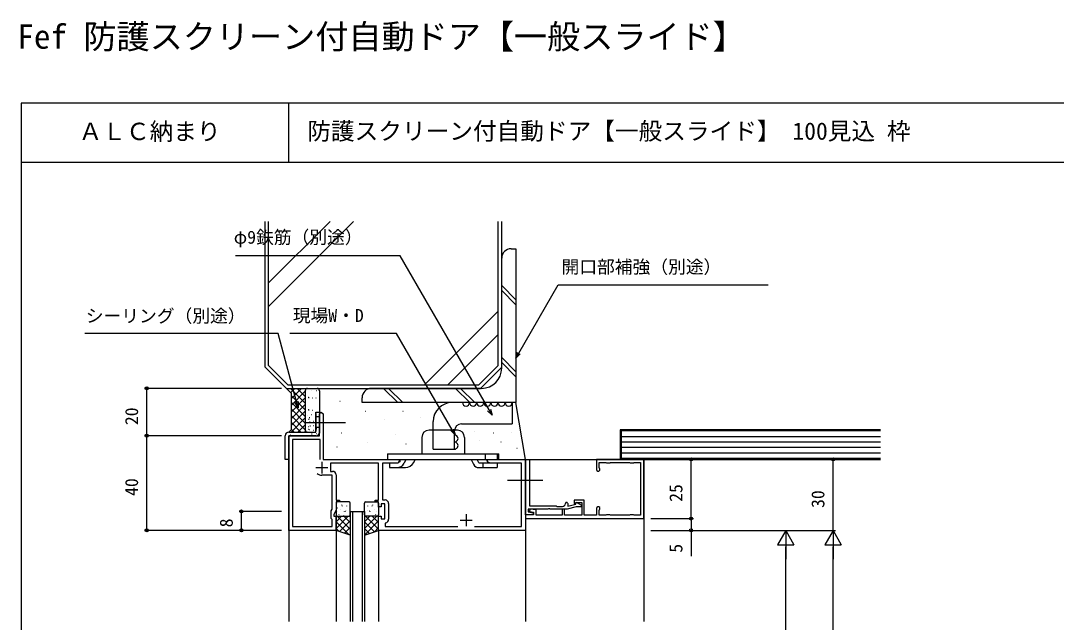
# Model space of a CAD drawing. Units: millimetres, scale not verified. Extents: x -437 to 438, y -681 to 679.
# Drawn here: x -436.9 to 0.7, y 424.4 to 678.7 of the extents above; entities that cross this region are included whole.
import ezdxf
from ezdxf.enums import TextEntityAlignment as Align

# ---------------------------------------------------------------- set-up
doc = ezdxf.new("R2010")
doc.units = ezdxf.units.MM
doc.header["$LTSCALE"] = 4
for name, color, linetype in [('0-1_USER1', 3, 'Continuous'), ('0-2_YKK_11', 7, 'Continuous'), ('0-3_YKK_12', 2, 'Continuous'), ('0-4_YKK_13', 4, 'Continuous'), ('0-5_YKK_D', 6, 'Continuous'), ('0-6_YKK_ZWAK', 7, 'Continuous'), ('0-7_YSS_K', 3, 'Continuous'), ('0-8_YSS_KE', 3, 'Continuous')]:
    doc.layers.add(name, color=color, linetype=linetype)
doc.styles.add('ＭＳ ゴシック', font='')
doc.styles.get('ＭＳ ゴシック').set_extended_font_data('MS Gothic')

msp = doc.modelspace()

# ---------------------------------------------------------------- linework, layer by layer
at = {"layer": '0-2_YKK_11'}
for p, q in [((-309.628, 492.299), (-309.628, 487.299)), ((-312.128, 489.799), (-307.128, 489.799)), ((-281.398, 474.629), (-281.398, 467.969)), ((-248.628, 470.099), (-248.628, 465.099)), ((-251.128, 467.599), (-246.128, 467.599))]:
    msp.add_line(p, q, dxfattribs=at)
for points in [[(-303.628, 486.729), (-303.628, 476.099), (-302.128, 476.099), (-302.128, 475.299), (-303.628, 475.299), (-303.628, 471.943), (-304.628, 469.799), (-304.628, 469.299), (-303.628, 469.299), (-303.628, 463.299), (-323.628, 463.299), (-323.628, 503.299), (-310.628, 503.299), (-310.628, 512.549), (-309.878, 513.299), (-309.128, 512.549), (-309.128, 493.299), (-276.628, 493.299), (-276.628, 492.299), (-277.72, 491.669), (-283.998, 491.669), (-283.998, 476.129), (-282.898, 476.129)], [(-310.328, 493.299), (-310.328, 501.669), (-321.998, 501.669), (-321.998, 464.929), (-305.258, 464.929), (-305.258, 467.929), (-305.628, 468.299), (-305.628, 471.511), (-305.258, 472.304), (-305.258, 486.599), (-309.628, 486.599)], [(-245.093, 464.929), (-225.258, 464.929), (-225.258, 491.669), (-238.537, 491.669), (-239.628, 492.299), (-239.628, 493.299), (-232.587, 493.299), (-232.403, 493.179), (-231.854, 493.179), (-231.67, 493.299), (-231.587, 493.299), (-231.403, 493.179), (-230.854, 493.179), (-230.67, 493.299), (-223.628, 493.299), (-223.628, 463.299), (-285.628, 463.299), (-285.628, 469.299), (-284.628, 469.299), (-284.628, 468.099), (-283.028, 468.099), (-283.028, 474.499), (-284.628, 474.499), (-284.628, 473.299), (-285.628, 473.299), (-285.628, 475.299), (-287.128, 475.299), (-287.128, 476.099), (-285.628, 476.099), (-285.628, 491.669), (-305.928, 491.669), (-305.928, 488.229), (-305.128, 488.229)], [(-223.628, 469.799), (-223.628, 493.299), (-221.828, 493.299), (-221.828, 488.757), (-221.948, 488.574), (-221.948, 488.024), (-221.828, 487.84), (-221.828, 484.757), (-221.948, 484.574), (-221.948, 484.024), (-221.828, 483.84), (-221.828, 473.699), (-210.628, 473.699), (-210.328, 473.399), (-207.928, 473.399)], [(-223.628, 468.299), (-173.628, 468.299), (-173.628, 493.299), (-193.628, 493.299), (-193.628, 489.049)], [(-192.343, 489.573), (-192.428, 489.783), (-192.428, 491.999), (-189.653, 491.999), (-189.417, 491.883), (-187.84, 491.883), (-187.604, 491.999), (-179.653, 491.999), (-179.417, 491.883), (-177.84, 491.883), (-177.604, 491.999), (-174.928, 491.999), (-174.928, 487.823), (-175.044, 487.587), (-175.044, 486.01), (-174.928, 485.774), (-174.928, 475.823), (-175.044, 475.587), (-175.044, 474.01), (-174.928, 473.774), (-174.928, 469.699), (-177.69, 469.699), (-177.907, 469.791), (-179.35, 469.791), (-179.567, 469.699), (-187.69, 469.699), (-187.907, 469.791), (-189.35, 469.791), (-189.567, 469.699), (-192.428, 469.699), (-192.428, 471.814), (-192.343, 472.024)], [(-193.628, 472.549), (-193.628, 469.699), (-198.728, 469.699), (-198.728, 476.099), (-203.028, 476.099), (-203.028, 474.699), (-202.528, 474.699), (-202.246, 474.899), (-201.963, 475.099), (-199.728, 475.099), (-199.728, 469.699), (-207.128, 469.699), (-207.128, 472.199), (-208.128, 472.199), (-208.128, 469.699), (-219.128, 469.699), (-219.128, 471.973), (-221.707, 472.199), (-221.837, 471.21), (-220.228, 470.926), (-220.228, 469.799), (-223.628, 469.799), (-223.628, 468.299)], [(-205.728, 474.599), (-205.728, 473.494), (-202.352, 474.399), (-202.122, 475.254), (-199.861, 473.949), (-200.062, 473.199), (-202.194, 473.199), (-205.926, 472.199), (-213.17, 472.199), (-213.354, 472.319), (-213.903, 472.319), (-214.087, 472.199), (-222.428, 472.199), (-222.428, 471.071), (-220.392, 470.712), (-220.472, 469.799), (-223.628, 469.799)], [(-282.673, 466.486), (-282.928, 466.189), (-282.928, 464.929), (-252.164, 464.929)]]:
    msp.add_lwpolyline(points, dxfattribs=at)
for centre, radius, start, end in [((-309.628, 489.799), 3.2, 231.63348, 269.99999), ((-305.128, 486.729), 1.5, 0.00001, 89.99999), ((-192.878, 489.049), 0.75, 180.00002, 44.41533), ((-282.898, 474.629), 1.5, 0.00001, 89.99999), ((-207.928, 474.599), 1.2, 270.00001, 359.99999), ((-206.228, 474.599), 0.5, 359.99999, 180.00001), ((-192.878, 472.549), 0.75, 315.58467, 179.99998), ((-282.898, 467.969), 1.5, 278.62693, 360)]:
    msp.add_arc(centre, radius, start, end, dxfattribs=at)
at = {"layer": '0-3_YKK_12'}
for p, q in [((-323.628, 493.299), (-323.628, 424.799)), ((-223.628, 493.299), (-223.628, 424.799)), ((-223.628, 493.299), (-173.628, 493.299)), ((-173.628, 493.299), (-173.628, 424.799)), ((-216.305, 484.299), (-231.122, 484.299)), ((-297.628, 471.299), (-291.628, 471.299)), ((-297.628, 471.299), (-297.628, 424.799)), ((-296.628, 471.299), (-296.628, 424.799)), ((-292.628, 471.299), (-292.628, 424.799)), ((-291.628, 471.299), (-291.628, 424.799)), ((-303.628, 463.299), (-303.628, 424.799)), ((-285.628, 463.299), (-285.628, 424.799))]:
    msp.add_line(p, q, dxfattribs=at)
at = {"layer": '0-4_YKK_13'}
for p, q in [((-312.128, 504.799), (-312.128, 513.168)), ((-312.128, 512.668), (-312.128, 505.168)), ((-317.128, 508.918), (-299.628, 508.918)), ((-312.128, 511.418), (-310.628, 511.418)), ((-325.128, 493.299), (-325.128, 503.299)), ((-323.628, 504.799), (-312.128, 504.799)), ((-312.128, 503.299), (-323.628, 503.299)), ((-312.128, 506.918), (-310.628, 506.918)), ((-252.353, 505.599), (-264.353, 505.599)), ((-267.353, 502.599), (-267.353, 495.599)), ((-249.353, 502.599), (-249.353, 495.599)), ((-281.853, 495.599), (-234.853, 495.599)), ((-281.853, 495.599), (-281.853, 493.299)), ((-240.602, 495.599), (-240.602, 493.299)), ((-235.603, 495.599), (-235.603, 493.299)), ((-234.853, 493.299), (-234.853, 495.599)), ((-281.853, 493.299), (-234.853, 493.299)), ((-281.103, 491.799), (-277.353, 491.799)), ((-281.103, 491.799), (-281.103, 489.799)), ((-276.628, 493.299), (-277.353, 491.799)), ((-274.074, 493.299), (-274.864, 491.664)), ((-270.818, 491.995), (-270.189, 493.299)), ((-246.516, 493.299), (-245.509, 491.212)), ((-243.238, 491.799), (-243.962, 493.299)), ((-241.603, 491.799), (-241.603, 489.799)), ((-239.353, 491.799), (-240.077, 493.299)), ((-281.103, 489.799), (-274.318, 489.799)), ((-243.257, 489.799), (-235.603, 489.799)), ((-303.628, 474.799), (-303.628, 469.799)), ((-303.184, 474.735), (-303.14, 474.759)), ((-298.128, 475.299), (-303.128, 475.299)), ((-302.992, 472.79), (-302.946, 472.879)), ((-301.16, 474.001), (-301.116, 474.025)), ((-300.846, 473.581), (-300.839, 473.588)), ((-299.083, 473.568), (-299.039, 473.592)), ((-297.628, 469.799), (-297.628, 474.799)), ((-291.628, 469.799), (-291.628, 474.799)), ((-291.128, 475.299), (-286.128, 475.299)), ((-290.174, 473.568), (-290.218, 473.592)), ((-288.411, 473.581), (-288.418, 473.588)), ((-288.097, 474.001), (-288.141, 474.025)), ((-286.265, 472.79), (-286.311, 472.879)), ((-286.073, 474.735), (-286.117, 474.759)), ((-285.628, 474.799), (-285.628, 469.799)), ((-303.628, 466.955), (-301.285, 469.299)), ((-303.628, 464.127), (-298.457, 469.299)), ((-297.628, 463.784), (-303.143, 469.299)), ((-303.128, 469.299), (-298.128, 469.299)), ((-302.821, 471.376), (-302.814, 471.383)), ((-302.394, 469.919), (-302.35, 469.943)), ((-301.751, 472.111), (-301.707, 472.135)), ((-301.001, 469.393), (-300.995, 469.401)), ((-300.317, 469.487), (-300.273, 469.511)), ((-297.628, 466.612), (-300.315, 469.299)), ((-300.103, 471.266), (-300.056, 471.354)), ((-299.726, 471.377), (-299.682, 471.401)), ((-299.06, 471.561), (-299.053, 471.568)), ((-297.65, 470.944), (-297.628, 470.956)), ((-291.607, 470.944), (-291.628, 470.956)), ((-291.628, 466.955), (-289.285, 469.299)), ((-291.628, 464.127), (-286.457, 469.299)), ((-285.628, 463.784), (-291.143, 469.299)), ((-286.128, 469.299), (-291.128, 469.299)), ((-290.197, 471.561), (-290.204, 471.568)), ((-289.531, 471.377), (-289.575, 471.401)), ((-289.154, 471.266), (-289.201, 471.354)), ((-288.94, 469.487), (-288.983, 469.511)), ((-285.628, 466.612), (-288.315, 469.299)), ((-288.256, 469.393), (-288.262, 469.401)), ((-287.506, 472.111), (-287.55, 472.135)), ((-286.863, 469.919), (-286.907, 469.943)), ((-286.436, 471.376), (-286.443, 471.383)), ((-298.143, 461.47), (-303.628, 466.955)), ((-302.386, 462.884), (-303.628, 464.127)), ((-302.128, 462.799), (-297.628, 467.299)), ((-300.007, 462.091), (-297.628, 464.47)), ((-291.628, 461.299), (-285.628, 467.299)), ((-287.386, 462.713), (-291.628, 466.955)), ((-289.507, 462.006), (-291.628, 464.127)), ((-287.386, 462.713), (-285.628, 464.47)), ((-297.886, 461.384), (-297.628, 461.642))]:
    msp.add_line(p, q, dxfattribs=at)
for points in [[(-312.128, 513.168), (-310.628, 513.168), (-310.628, 504.668)], [(-323.628, 503.299), (-323.628, 493.299), (-325.128, 493.299)], [(-243.238, 491.799), (-235.603, 491.799), (-235.603, 489.799)]]:
    msp.add_lwpolyline(points, dxfattribs=at)
for points in [[(-297.628, 461.299), (-303.628, 463.299), (-303.628, 469.299), (-297.628, 469.299)], [(-291.628, 461.299), (-285.628, 463.299), (-285.628, 469.299), (-291.628, 469.299)]]:
    msp.add_lwpolyline(points, close=True, dxfattribs=at)
for centre, radius, start, end in [((-323.628, 503.299), 1.5, 90, 180), ((-312.128, 504.799), 1.5, 270, 355), ((-264.353, 502.599), 3, 90, 180), ((-252.353, 502.599), 3, 0, 90), ((-277.835, 493.099), 3.3, 270, 334.23074), ((-274.318, 493.685), 3.886, 270, 334.23074), ((-243.257, 492.299), 2.5, 205.76926, 270), ((-303.128, 474.799), 0.5, 90, 180), ((-298.128, 474.799), 0.5, 0, 90), ((-291.128, 474.799), 0.5, 90, 180), ((-286.128, 474.799), 0.5, 0, 90), ((-303.128, 469.799), 0.5, 180, 270), ((-298.128, 469.799), 0.5, 270, 0), ((-291.128, 469.799), 0.5, 180, 270), ((-286.128, 469.799), 0.5, 270, 0)]:
    msp.add_arc(centre, radius, start, end, dxfattribs=at)
at = {"layer": '0-5_YKK_D'}
for p, q in [((-326.628, 523.294), (-384.628, 523.294)), ((-383.628, 503.299), (-383.628, 523.294)), ((-326.628, 503.299), (-384.628, 503.299)), ((-326.628, 503.299), (-384.628, 503.299)), ((-383.628, 463.299), (-383.628, 503.299)), ((-170.628, 493.299), (-92.628, 493.299)), ((-170.628, 493.299), (-152.628, 493.299)), ((-153.628, 468.299), (-153.628, 493.299)), ((-93.628, 463.299), (-93.628, 493.299)), ((-326.628, 471.299), (-344.628, 471.299)), ((-343.628, 463.299), (-343.628, 471.299)), ((-170.628, 468.299), (-152.628, 468.299)), ((-170.628, 468.299), (-152.628, 468.299)), ((-326.628, 463.299), (-384.628, 463.299)), ((-326.628, 463.299), (-344.628, 463.299)), ((-170.628, 463.299), (-92.628, 463.299)), ((-170.628, 463.299), (-112.628, 463.299)), ((-170.628, 463.299), (-92.628, 463.299)), ((-170.628, 463.299), (-152.628, 463.299)), ((-113.628, 463.299), (-117.128, 457.236)), ((-113.628, 463.299), (-110.128, 457.236)), ((-113.628, 463.299), (-113.628, 451.174)), ((-93.628, 463.299), (-97.128, 457.236)), ((-93.628, 463.299), (-90.128, 457.236)), ((-93.628, 463.299), (-93.628, 451.174)), ((-117.128, 457.236), (-110.128, 457.236)), ((-113.628, 390.299), (-113.628, 456.299)), ((-97.128, 457.236), (-90.128, 457.236)), ((-93.628, -129.701), (-93.628, 456.299))]:
    msp.add_line(p, q, dxfattribs=at)
for points in [[(-237.715, 511.988), (-238.99, 514.197), (-276.545, 579.243), (-346.093, 579.243)], [(-227.628, 536.02), (-226.353, 538.228), (-209.738, 567.008), (-120.999, 567.008)], [(-319.674, 515.139), (-320.334, 517.602), (-328.068, 546.467), (-409.817, 546.467)], [(-253.319, 503.596), (-254.594, 505.805), (-278.07, 546.467), (-323.106, 546.467)], [(-225.762, 537.887), (-227.628, 536.02), (-226.945, 538.57)], [(-319.674, 517.779), (-319.674, 515.139), (-320.994, 517.425)], [(-238.398, 514.538), (-237.715, 511.988), (-239.582, 513.855)], [(-254.002, 506.146), (-253.319, 503.596), (-255.186, 505.463)], [(-153.628, 468.299), (-153.628, 463.299), (-153.628, 452.402)]]:
    msp.add_lwpolyline(points, dxfattribs=at)
for centre in [(-383.628, 523.294), (-383.628, 503.299), (-383.628, 503.299), (-153.628, 493.299), (-93.628, 493.299), (-343.628, 471.299), (-153.628, 468.299), (-153.628, 468.299), (-383.628, 463.299), (-343.628, 463.299), (-153.628, 463.299)]:
    msp.add_circle(centre, 0.637, dxfattribs=at)
at = {"layer": '0-6_YKK_ZWAK'}
for p, q in [((-436.7, 643.8), (-436.7, -681.2)), ((438.3, 643.8), (-436.7, 643.8)), ((-323.7, 643.8), (-323.7, 618.8)), ((438.3, 618.8), (-436.7, 618.8))]:
    msp.add_line(p, q, dxfattribs=at)
at = {"layer": '0-7_YSS_K'}
for p, q in [((-332.128, 532.915), (-332.128, 593.8)), ((-332.128, 557.934), (-296.262, 593.8)), ((-332.128, 567.833), (-306.162, 593.8)), ((-235.128, 532.915), (-235.128, 593.8)), ((-229.628, 582.294), (-227.628, 582.294)), ((-227.628, 582.294), (-227.628, 517.294)), ((-233.628, 531.794), (-233.628, 578.294)), ((-233.628, 566.732), (-227.628, 560.732)), ((-233.628, 564.61), (-227.628, 558.61)), ((-266.273, 524.794), (-235.128, 555.939)), ((-256.374, 524.794), (-235.128, 546.039)), ((-233.628, 536.326), (-227.628, 530.326)), ((-233.628, 534.205), (-227.628, 528.205)), ((-332.128, 532.915), (-324.007, 524.794)), ((-322.829, 523.294), (-316.628, 517.093)), ((-322.628, 521.75), (-321.084, 523.294)), ((-322.628, 518.921), (-318.256, 523.294)), ((-322.628, 516.093), (-316.628, 522.093)), ((-320.001, 523.294), (-316.628, 519.921)), ((-316.628, 522.294), (-316.628, 504.799)), ((-315.628, 523.294), (-312.628, 523.294)), ((-314.055, 522.558), (-313.955, 522.558)), ((-311.9, 522.423), (-311.8, 522.423)), ((-310.628, 522.294), (-310.628, 504.294)), ((-242.128, 523.294), (-288.628, 523.294)), ((-283.529, 523.294), (-277.529, 517.294)), ((-281.408, 523.294), (-275.408, 517.294)), ((-253.123, 523.294), (-247.123, 517.294)), ((-251.002, 523.294), (-245.002, 517.294)), ((-322.628, 520.264), (-316.628, 514.264)), ((-322.628, 513.264), (-316.628, 519.264)), ((-322.628, 517.436), (-316.628, 511.436)), ((-322.628, 510.436), (-316.628, 516.436)), ((-315.472, 519.515), (-315.272, 519.515)), ((-315.254, 519.367), (-315.054, 519.367)), ((-313.584, 519.29), (-313.484, 519.29)), ((-312.118, 519.29), (-312.018, 519.29)), ((-302.026, 517.921), (-301.926, 517.921)), ((-292.628, 517.294), (-292.628, 519.294)), ((-227.628, 517.294), (-292.628, 517.294)), ((-229.15, 517.294), (-254.588, 517.294)), ((-229.15, 517.294), (-229.15, 508.294)), ((-223.628, 493.299), (-227.628, 517.294)), ((-322.628, 514.608), (-316.628, 508.608)), ((-322.628, 507.608), (-316.628, 513.608)), ((-315.472, 514.302), (-315.272, 514.302)), ((-315.254, 514.154), (-315.054, 514.154)), ((-314.14, 512.224), (-313.94, 512.224)), ((-313.584, 514.077), (-313.484, 514.077)), ((-312.169, 513.269), (-312.069, 513.269)), ((-291.3, 513.634), (-291.2, 513.634)), ((-275.364, 513.634), (-275.264, 513.634)), ((-322.628, 511.779), (-316.628, 505.779)), ((-322.628, 504.779), (-316.628, 510.779)), ((-322.628, 508.951), (-318.476, 504.799)), ((-319.781, 504.799), (-316.628, 507.951)), ((-315.739, 511.856), (-315.639, 511.856)), ((-315.739, 511.856), (-315.639, 511.856)), ((-315.254, 510.22), (-315.054, 510.22)), ((-314.953, 510.962), (-314.753, 510.962)), ((-314.805, 509.181), (-314.605, 509.181)), ((-313.18, 509.5), (-313.08, 509.5)), ((-312.371, 508.558), (-312.271, 508.558)), ((-312.102, 510.51), (-312.002, 510.51)), ((-283.332, 509.959), (-283.232, 509.959)), ((-268.01, 511.184), (-267.91, 511.184)), ((-262.588, 497.621), (-262.588, 509.294)), ((-250.588, 508.294), (-229.15, 508.294)), ((-323.041, 503.706), (-322.633, 503.299)), ((-322.628, 506.122), (-321.305, 504.799)), ((-316.952, 504.799), (-316.628, 505.122)), ((-315.324, 507.251), (-315.124, 507.251)), ((-315.277, 506.105), (-315.077, 506.105)), ((-315.058, 505.956), (-314.858, 505.956)), ((-314.66, 507.474), (-314.46, 507.474)), ((-313.945, 504.027), (-313.745, 504.027)), ((-313.314, 505.664), (-313.214, 505.664)), ((-313.112, 507.548), (-313.012, 507.548)), ((-311.967, 504.183), (-311.867, 504.183)), ((-311.832, 506.337), (-311.732, 506.337)), ((-301.413, 504.446), (-301.313, 504.446)), ((-278.429, 503.834), (-278.329, 503.834)), ((-253.588, 497.62), (-253.588, 505.294)), ((-245.026, 505.059), (-244.926, 505.059)), ((-237.058, 504.446), (-236.958, 504.446)), ((-229.396, 504.753), (-229.296, 504.753)), ((-290.381, 500.465), (-290.281, 500.465)), ((-274.139, 499.853), (-274.039, 499.853)), ((-243.187, 501.078), (-243.087, 501.078)), ((-233.993, 500.771), (-233.893, 500.771)), ((-183.128, 502.999), (-73.628, 502.999)), ((-183.128, 500.699), (-73.628, 500.699)), ((-303.252, 498.628), (-303.152, 498.628)), ((-262.588, 497.621), (-253.588, 497.62)), ((-227.251, 498.015), (-227.151, 498.015)), ((-227.251, 498.015), (-227.151, 498.015)), ((-183.128, 498.399), (-73.628, 498.399)), ((-183.128, 496.099), (-73.628, 496.099))]:
    msp.add_line(p, q, dxfattribs=at)
for points in [[(-324.007, 524.794), (-243.25, 524.794), (-235.128, 532.915)], [(-73.628, 505.799), (-183.628, 505.799), (-183.628, 493.299), (-73.628, 493.299)], [(-73.628, 505.299), (-183.128, 505.299), (-183.128, 493.799), (-73.628, 493.799)]]:
    msp.add_lwpolyline(points, dxfattribs=at)
for centre, radius, start, end in [((-229.628, 578.294), 4, 90, 180), ((-242.128, 531.794), 8.5, 270, 0), ((-315.628, 522.294), 1, 90, 180), ((-311.628, 522.294), 1, 0, 90), ((-288.628, 519.294), 4, 90, 180), ((-254.588, 509.294), 8, 90, 179.99933), ((-248.702, 517.294), 1.5, 180, 0), ((-245.702, 517.294), 1.5, 180, 0), ((-242.702, 517.294), 1.5, 180, 0), ((-239.702, 517.294), 1.5, 180, 0), ((-236.702, 517.294), 1.5, 180, 0), ((-233.702, 517.294), 1.5, 180, 0), ((-230.702, 517.294), 1.5, 180, 0), ((-250.588, 505.294), 3, 90, 179.99933), ((-315.628, 505.794), 1, 180, 270), ((-253.588, 502.12), 1.5, 269.99867, 90.00174), ((-253.588, 499.12), 1.5, 269.99867, 90)]:
    msp.add_arc(centre, radius, start, end, dxfattribs=at)
at = {"layer": '0-8_YSS_KE'}
for p, q in [((-333.628, 532.294), (-333.628, 593.8)), ((-233.628, 532.294), (-233.628, 593.8)), ((-333.628, 532.294), (-324.628, 523.294)), ((-233.628, 532.294), (-242.628, 523.294)), ((-324.628, 523.294), (-242.628, 523.294)), ((-324.628, 523.294), (-322.628, 521.294)), ((-322.628, 521.294), (-322.628, 505.799)), ((-322.628, 505.799), (-323.628, 504.799))]:
    msp.add_line(p, q, dxfattribs=at)

# ---------------------------------------------------------------- texts
at = {"layer": '0-1_USER1', "style": 'ＭＳ ゴシック'}
for s, height, p in [('Fef 防護スクリーン付自動ドア【一般スライド】', 10.26, (-438.288, 663.738)), ('ＡＬＣ納まり', 7.331, (-412.393, 626.016)), ('防護スクリーン付自動ドア【一般スライド】 100見込 枠', 7.331, (-315.779, 626.158))]:
    msp.add_text(s, height=height, dxfattribs=at).set_placement(p, align=Align.BOTTOM_LEFT)
at = {"layer": '0-5_YKK_D', "style": 'ＭＳ ゴシック'}
for s, p in [('φ9鉄筋（別途）', (-346.864, 582.777)), ('開口部補強（別途）', (-208.341, 570.243)), ('シーリング（別途）', (-409.374, 549.531)), ('現場W・D', (-321.917, 549.702))]:
    msp.add_text(s, height=5.499, dxfattribs=at).set_placement(p, align=Align.BOTTOM_LEFT)
for s, p in [('20', (-385.628, 507.756)), ('40', (-385.628, 477.844)), ('25', (-155.628, 475.344)), ('30', (-95.628, 472.759)), ('8', (-345.628, 464.571)), ('5', (-155.628, 453.848))]:
    msp.add_text(s, height=5.499, rotation=90, dxfattribs=at).set_placement(p, align=Align.BOTTOM_LEFT)

doc.saveas('drawing.dxf')
